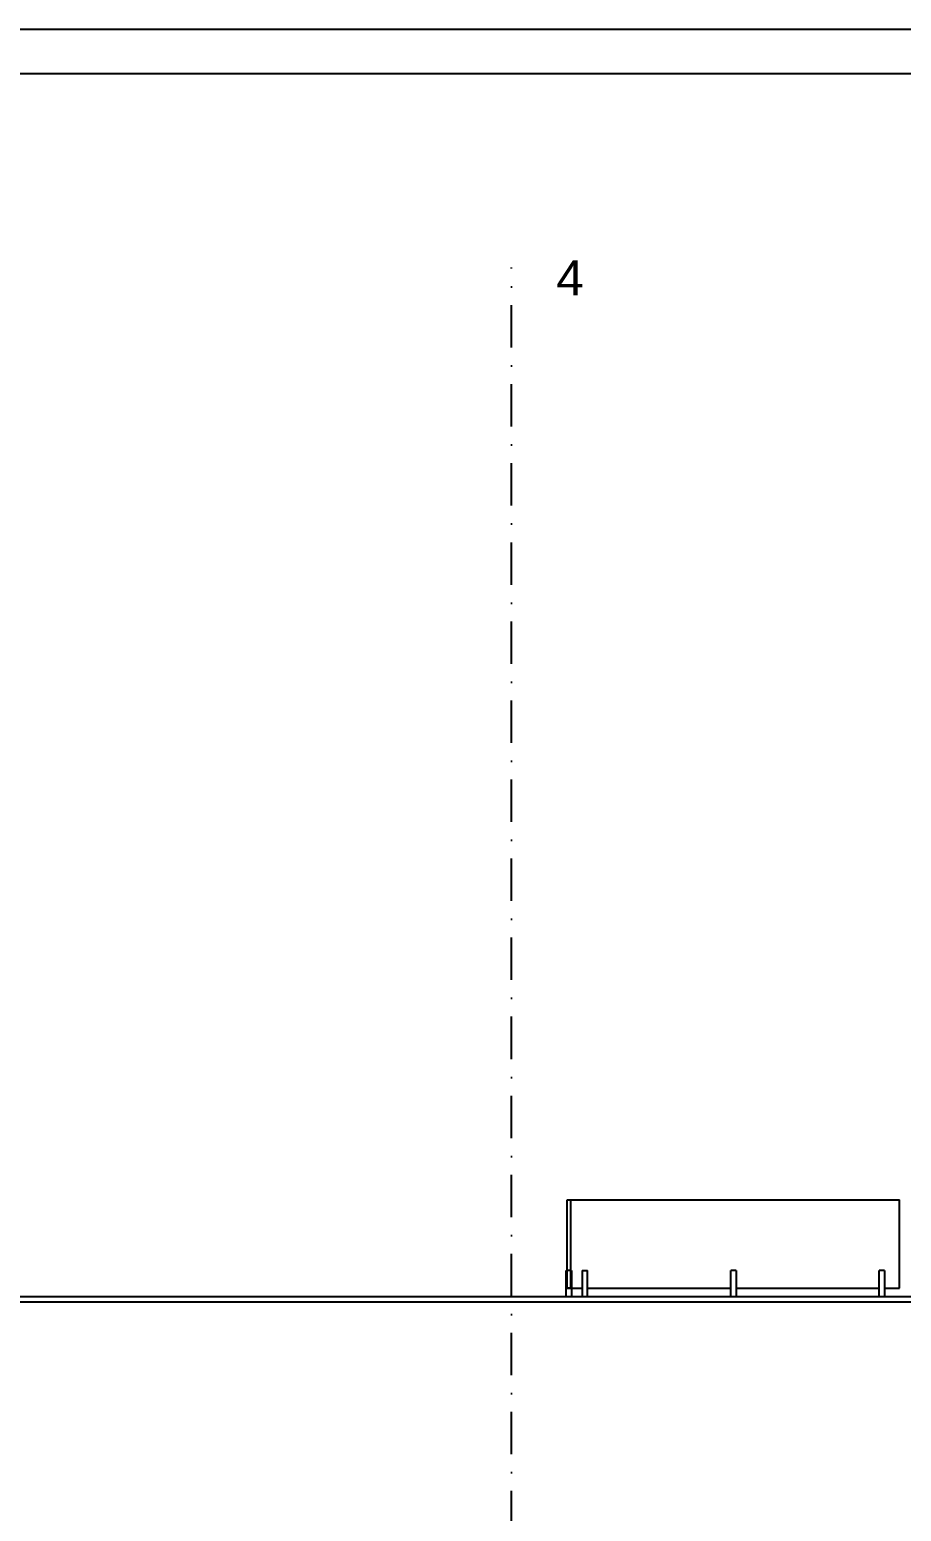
# Model space of a CAD drawing. Extents: x 3792242 to 5145247, y -1546315 to -1031918.
# Drawn here: x 3832688 to 3837630, y -1526880 to -1518481 of the extents above; entities that cross this region are included whole.
import ezdxf

# ---------------------------------------------------------------- set-up
doc = ezdxf.new("R2010")
doc.units = 0
doc.header["$MEASUREMENT"] = 0
doc.linetypes.add('BODKOCIARKOVANA_3', pattern=[5.6, 3, -1.3, 0, -1.3])
for name, color, linetype in [('osi', 253, 'CONTINUOUS'), ('POZEMOK', 7, 'CONTINUOUS'), ('TENKÁ', 7, 'CONTINUOUS'), ('ZARIADENIE1', 145, 'CONTINUOUS')]:
    doc.layers.add(name, color=color, linetype=linetype)
doc.styles.add('styl1', font='arial.ttf')

msp = doc.modelspace()

# ---------------------------------------------------------------- linework, layer by layer
at = {"layer": 'osi', "linetype": 'BODKOCIARKOVANA_3', "ltscale": 80}
msp.add_line((3835420.193, -1542239.5), (3835420.193, -1519829.5), dxfattribs=at)
at = {"layer": 'POZEMOK', "color": 8}
for p, q in [((3835760.193, -1525513.77), (3835730.193, -1525513.77)), ((3835730.193, -1525663.77), (3835730.193, -1525513.77)), ((3835760.193, -1525513.77), (3835730.193, -1525513.77)), ((3835760.193, -1525513.77), (3835760.193, -1525663.77)), ((3835820.193, -1525513.77), (3835820.193, -1525663.77)), ((3835820.193, -1525513.77), (3835850.193, -1525513.77)), ((3835850.193, -1525663.77), (3835850.193, -1525513.77)), ((3836662.693, -1525663.77), (3836662.693, -1525513.77)), ((3836692.693, -1525513.77), (3836662.693, -1525513.77)), ((3836692.693, -1525513.77), (3836692.693, -1525663.77)), ((3837505.193, -1525663.77), (3837505.193, -1525513.77)), ((3837535.193, -1525513.77), (3837505.193, -1525513.77)), ((3837535.193, -1525513.77), (3837535.193, -1525663.77))]:
    msp.add_line(p, q, dxfattribs=at)
at = {"layer": 'TENKÁ', "color": 7}
for p, q in [((3869437.193, -1518480.798), (3793530.863, -1518480.798)), ((3869187.193, -1518730.798), (3793780.863, -1518730.798))]:
    msp.add_line(p, q, dxfattribs=at)
at = {"layer": 'TENKÁ'}
for p, q in [((3841450.193, -1525663.77), (3801758.2, -1525663.77)), ((3841450.193, -1525693.77), (3809910.193, -1525693.77))]:
    msp.add_line(p, q, dxfattribs=at)
at = {"layer": 'ZARIADENIE1'}
for p, q in [((3835735.193, -1525613.77), (3835735.193, -1525113.77)), ((3835735.193, -1525613.77), (3835735.193, -1525113.77)), ((3835735.193, -1525613.77), (3835735.193, -1525113.77)), ((3835735.193, -1525613.77), (3835735.193, -1525113.77)), ((3835735.193, -1525613.77), (3835735.193, -1525113.77)), ((3835735.193, -1525113.77), (3837620.193, -1525113.77)), ((3835735.193, -1525613.77), (3835735.193, -1525113.77)), ((3837620.193, -1525613.77), (3837620.193, -1525113.77)), ((3835735.193, -1525613.77), (3835820.193, -1525613.77)), ((3835850.193, -1525613.77), (3836662.693, -1525613.77)), ((3836692.693, -1525613.77), (3837505.193, -1525613.77)), ((3837257.693, -1525613.77), (3837505.193, -1525613.77)), ((3837535.193, -1525613.77), (3837620.193, -1525613.77)), ((3837535.193, -1525613.77), (3837620.193, -1525613.77))]:
    msp.add_line(p, q, dxfattribs=at)
msp.add_lwpolyline([(3835735.193, -1525113.77), (3835755.193, -1525113.77), (3835755.193, -1525613.77), (3835735.193, -1525613.77)], close=True, dxfattribs=at)

# ---------------------------------------------------------------- texts
at = {"layer": 'TENKÁ', "ltscale": 0.25, "style": 'styl1'}
msp.add_text('4', height=200, dxfattribs=at).set_placement((3835673.77, -1519987.554))

doc.saveas('drawing.dxf')
